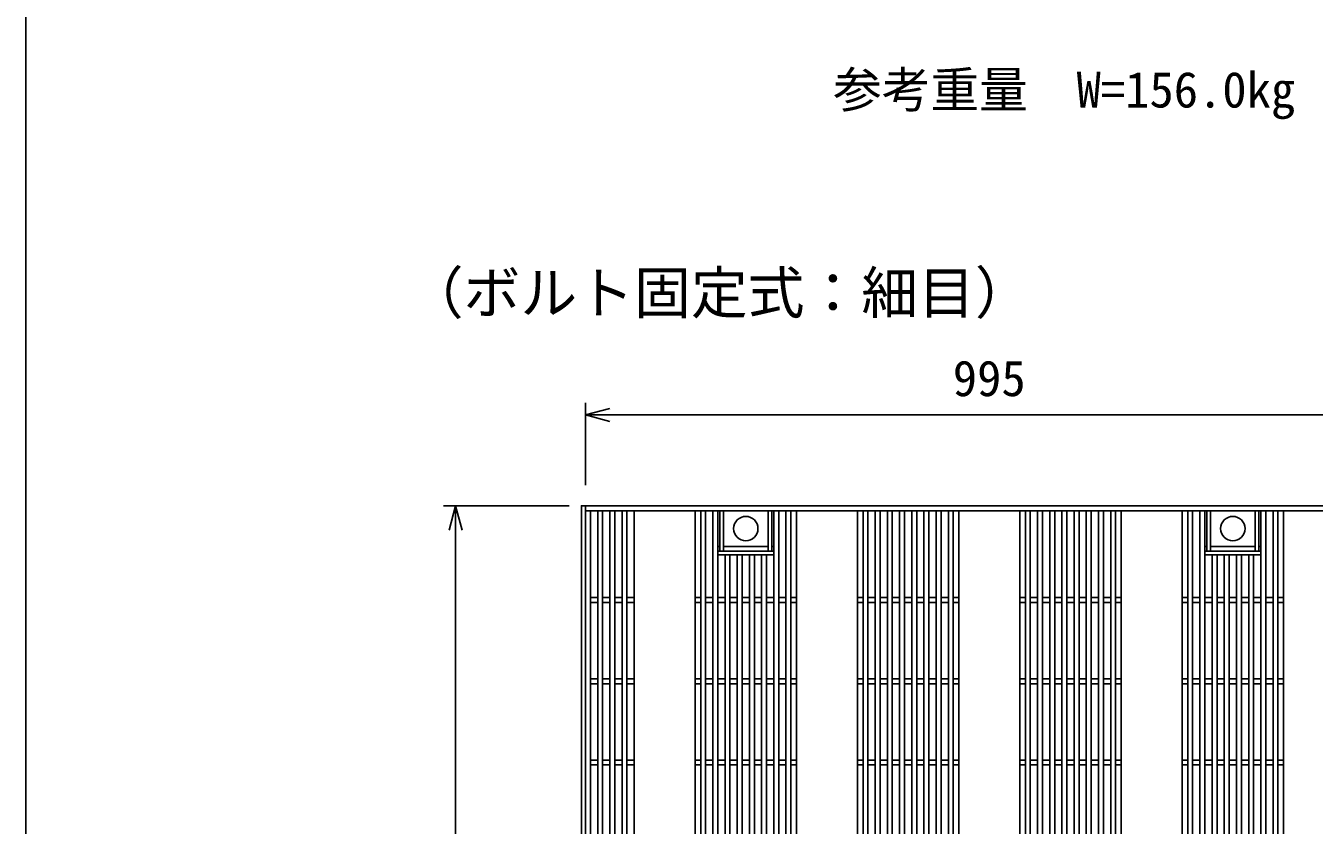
# Model space of a CAD drawing. Units: millimetres, scale not verified. Extents: x -16800 to 16800, y -5940 to 5940.
# Drawn here: x -5080 to -3492, y 1511 to 2495 of the extents above; entities that cross this region are included whole.
import ezdxf
from ezdxf.enums import TextEntityAlignment as Align

# ---------------------------------------------------------------- set-up
doc = ezdxf.new("R2010")
doc.units = ezdxf.units.MM
doc.header["$LTSCALE"] = 20
for name, color, linetype, lineweight in [('0-0_DIM', 7, 'Continuous', 25), ('0-2_HATCH', 6, 'Continuous', 25), ('0-6_TXT', 7, 'Continuous', 25)]:
    doc.layers.add(name, color=color, linetype=linetype, lineweight=lineweight)
doc.styles.add('ＭＳ ゴシック', font='')
doc.styles.get('ＭＳ ゴシック').set_extended_font_data('MS Gothic')

msp = doc.modelspace()

# ---------------------------------------------------------------- linework, layer by layer
at = {"layer": '0-0_DIM'}
for p, q in [((-4390.13, 1929.2), (-4390.13, 2030.78)), ((-3395.13, 2015.78), (-4390.13, 2015.78)), ((-4410.13, 1903.97), (-4565.13, 1903.97)), ((-4550.13, 1903.97), (-4550.13, 771.97))]:
    msp.add_line(p, q, dxfattribs=at)
for points in [[(-4360.13, 2007.74), (-4390.13, 2015.78), (-4360.13, 2023.82)], [(-4558.17, 1873.97), (-4550.13, 1903.97), (-4542.09, 1873.97)]]:
    msp.add_lwpolyline(points, dxfattribs=at)
at = {"layer": '0-2_HATCH'}
for p, q in [((-4390.13, 1903.97), (-4390.13, 771.97)), ((-3395.13, 1897.97), (-4390.13, 1897.97)), ((-4384.13, 1897.97), (-4384.13, 777.97)), ((-4375.13, 1897.97), (-4375.13, 777.97)), ((-4369.13, 1897.97), (-4369.13, 777.97)), ((-4360.13, 1897.97), (-4360.13, 777.97)), ((-4354.13, 1897.97), (-4354.13, 777.97)), ((-4345.13, 1897.97), (-4345.13, 777.97)), ((-4339.13, 1897.97), (-4339.13, 777.97)), ((-4330.13, 1897.97), (-4330.13, 777.97)), ((-4255.13, 1897.97), (-4255.13, 777.97)), ((-4248.13, 1897.97), (-4248.13, 777.97)), ((-4242.13, 1897.97), (-4242.13, 777.97)), ((-4233.13, 1897.97), (-4233.13, 777.97)), ((-4227.13, 1897.97), (-4227.13, 777.97)), ((-4224.63, 1847.97), (-4224.63, 1897.97)), ((-4220.13, 1847.97), (-4220.13, 1897.97)), ((-4165.13, 1847.97), (-4165.13, 1897.97)), ((-4160.63, 1847.97), (-4160.63, 1897.97)), ((-4158.13, 1897.97), (-4158.13, 777.97)), ((-4152.13, 1897.97), (-4152.13, 777.97)), ((-4143.13, 1897.97), (-4143.13, 777.97)), ((-4137.13, 1897.97), (-4137.13, 777.97)), ((-4130.13, 1897.97), (-4130.13, 777.97)), ((-4055.13, 1897.97), (-4055.13, 777.97)), ((-4048.13, 1897.97), (-4048.13, 777.97)), ((-4042.13, 1897.97), (-4042.13, 777.97)), ((-4033.13, 1897.97), (-4033.13, 777.97)), ((-4027.13, 1897.97), (-4027.13, 777.97)), ((-4018.13, 1897.97), (-4018.13, 777.97)), ((-4012.13, 1897.97), (-4012.13, 777.97)), ((-4003.13, 1897.97), (-4003.13, 777.97)), ((-3997.13, 1897.97), (-3997.13, 777.97)), ((-3988.13, 1897.97), (-3988.13, 777.97)), ((-3982.13, 1897.97), (-3982.13, 777.97)), ((-3973.13, 1897.97), (-3973.13, 777.97)), ((-3967.13, 1897.97), (-3967.13, 777.97)), ((-3958.13, 1897.97), (-3958.13, 777.97)), ((-3952.13, 1897.97), (-3952.13, 777.97)), ((-3943.13, 1897.97), (-3943.13, 777.97)), ((-3937.13, 1897.97), (-3937.13, 777.97)), ((-3930.13, 1897.97), (-3930.13, 777.97)), ((-3855.13, 1897.97), (-3855.13, 777.97)), ((-3848.13, 1897.97), (-3848.13, 777.97)), ((-3842.13, 1897.97), (-3842.13, 777.97)), ((-3833.13, 1897.97), (-3833.13, 777.97)), ((-3827.13, 1897.97), (-3827.13, 777.97)), ((-3818.13, 1897.97), (-3818.13, 777.97)), ((-3812.13, 1897.97), (-3812.13, 777.97)), ((-3803.13, 1897.97), (-3803.13, 777.97)), ((-3797.13, 1897.97), (-3797.13, 777.97)), ((-3788.13, 1897.97), (-3788.13, 777.97)), ((-3782.13, 1897.97), (-3782.13, 777.97)), ((-3773.13, 1897.97), (-3773.13, 777.97)), ((-3767.13, 1897.97), (-3767.13, 777.97)), ((-3758.13, 1897.97), (-3758.13, 777.97)), ((-3752.13, 1897.97), (-3752.13, 777.97)), ((-3743.13, 1897.97), (-3743.13, 777.97)), ((-3737.13, 1897.97), (-3737.13, 777.97)), ((-3730.13, 1897.97), (-3730.13, 777.97)), ((-3655.13, 1897.97), (-3655.13, 777.97)), ((-3648.13, 1897.97), (-3648.13, 777.97)), ((-3642.13, 1897.97), (-3642.13, 777.97)), ((-3633.13, 1897.97), (-3633.13, 777.97)), ((-3627.13, 1897.97), (-3627.13, 777.97)), ((-3624.63, 1847.97), (-3624.63, 1897.97)), ((-3620.13, 1847.97), (-3620.13, 1897.97)), ((-3565.13, 1847.97), (-3565.13, 1897.97)), ((-3560.63, 1847.97), (-3560.63, 1897.97)), ((-3558.13, 1897.97), (-3558.13, 777.97)), ((-3552.13, 1897.97), (-3552.13, 777.97)), ((-3543.13, 1897.97), (-3543.13, 777.97)), ((-3537.13, 1897.97), (-3537.13, 777.97)), ((-3530.13, 1897.97), (-3530.13, 777.97)), ((-4224.63, 1853.97), (-4227.13, 1853.97)), ((-4158.13, 1847.97), (-4227.13, 1847.97)), ((-4158.13, 1843.47), (-4227.13, 1843.47)), ((-4165.13, 1853.97), (-4220.13, 1853.97)), ((-4218.13, 1843.47), (-4218.13, 832.47)), ((-4212.13, 1843.47), (-4212.13, 832.47)), ((-4203.13, 1843.47), (-4203.13, 832.47)), ((-4197.13, 1843.47), (-4197.13, 832.47)), ((-4188.13, 1843.47), (-4188.13, 832.47)), ((-4182.13, 1843.47), (-4182.13, 832.47)), ((-4173.13, 1843.47), (-4173.13, 832.47)), ((-4167.13, 1843.47), (-4167.13, 832.47)), ((-4158.13, 1853.97), (-4160.63, 1853.97)), ((-3624.63, 1853.97), (-3627.13, 1853.97)), ((-3558.13, 1847.97), (-3627.13, 1847.97)), ((-3558.13, 1843.47), (-3627.13, 1843.47)), ((-3565.13, 1853.97), (-3620.13, 1853.97)), ((-3618.13, 1843.47), (-3618.13, 832.47)), ((-3612.13, 1843.47), (-3612.13, 832.47)), ((-3603.13, 1843.47), (-3603.13, 832.47)), ((-3597.13, 1843.47), (-3597.13, 832.47)), ((-3588.13, 1843.47), (-3588.13, 832.47)), ((-3582.13, 1843.47), (-3582.13, 832.47)), ((-3573.13, 1843.47), (-3573.13, 832.47)), ((-3567.13, 1843.47), (-3567.13, 832.47)), ((-3558.13, 1853.97), (-3560.63, 1853.97)), ((-4375.13, 1790.97), (-4384.13, 1790.97)), ((-4375.13, 1784.97), (-4384.13, 1784.97)), ((-4360.13, 1790.97), (-4369.13, 1790.97)), ((-4360.13, 1784.97), (-4369.13, 1784.97)), ((-4345.13, 1790.97), (-4354.13, 1790.97)), ((-4345.13, 1784.97), (-4354.13, 1784.97)), ((-4339.13, 1790.97), (-4330.13, 1790.97)), ((-4339.13, 1784.97), (-4330.13, 1784.97)), ((-4248.13, 1790.97), (-4255.13, 1790.97)), ((-4248.13, 1784.97), (-4255.13, 1784.97)), ((-4233.13, 1790.97), (-4242.13, 1790.97)), ((-4233.13, 1784.97), (-4242.13, 1784.97)), ((-4218.13, 1790.97), (-4227.13, 1790.97)), ((-4218.13, 1784.97), (-4227.13, 1784.97)), ((-4203.13, 1790.97), (-4212.13, 1790.97)), ((-4203.13, 1784.97), (-4212.13, 1784.97)), ((-4188.13, 1790.97), (-4197.13, 1790.97)), ((-4188.13, 1784.97), (-4197.13, 1784.97)), ((-4173.13, 1790.97), (-4182.13, 1790.97)), ((-4173.13, 1784.97), (-4182.13, 1784.97)), ((-4158.13, 1790.97), (-4167.13, 1790.97)), ((-4158.13, 1784.97), (-4167.13, 1784.97)), ((-4143.13, 1790.97), (-4152.13, 1790.97)), ((-4143.13, 1784.97), (-4152.13, 1784.97)), ((-4130.13, 1790.97), (-4137.13, 1790.97)), ((-4130.13, 1784.97), (-4137.13, 1784.97)), ((-4048.13, 1790.97), (-4055.13, 1790.97)), ((-4048.13, 1784.97), (-4055.13, 1784.97)), ((-4033.13, 1790.97), (-4042.13, 1790.97)), ((-4033.13, 1784.97), (-4042.13, 1784.97)), ((-4018.13, 1790.97), (-4027.13, 1790.97)), ((-4018.13, 1784.97), (-4027.13, 1784.97)), ((-4003.13, 1790.97), (-4012.13, 1790.97)), ((-4003.13, 1784.97), (-4012.13, 1784.97)), ((-3988.13, 1790.97), (-3997.13, 1790.97)), ((-3988.13, 1784.97), (-3997.13, 1784.97)), ((-3973.13, 1790.97), (-3982.13, 1790.97)), ((-3973.13, 1784.97), (-3982.13, 1784.97)), ((-3958.13, 1790.97), (-3967.13, 1790.97)), ((-3958.13, 1784.97), (-3967.13, 1784.97)), ((-3943.13, 1790.97), (-3952.13, 1790.97)), ((-3943.13, 1784.97), (-3952.13, 1784.97)), ((-3930.13, 1790.97), (-3937.13, 1790.97)), ((-3930.13, 1784.97), (-3937.13, 1784.97)), ((-3848.13, 1790.97), (-3855.13, 1790.97)), ((-3848.13, 1784.97), (-3855.13, 1784.97)), ((-3833.13, 1790.97), (-3842.13, 1790.97)), ((-3833.13, 1784.97), (-3842.13, 1784.97)), ((-3818.13, 1790.97), (-3827.13, 1790.97)), ((-3818.13, 1784.97), (-3827.13, 1784.97)), ((-3803.13, 1790.97), (-3812.13, 1790.97)), ((-3803.13, 1784.97), (-3812.13, 1784.97)), ((-3788.13, 1790.97), (-3797.13, 1790.97)), ((-3788.13, 1784.97), (-3797.13, 1784.97)), ((-3773.13, 1790.97), (-3782.13, 1790.97)), ((-3773.13, 1784.97), (-3782.13, 1784.97)), ((-3758.13, 1790.97), (-3767.13, 1790.97)), ((-3758.13, 1784.97), (-3767.13, 1784.97)), ((-3743.13, 1790.97), (-3752.13, 1790.97)), ((-3743.13, 1784.97), (-3752.13, 1784.97)), ((-3730.13, 1790.97), (-3737.13, 1790.97)), ((-3730.13, 1784.97), (-3737.13, 1784.97)), ((-3648.13, 1790.97), (-3655.13, 1790.97)), ((-3648.13, 1784.97), (-3655.13, 1784.97)), ((-3633.13, 1790.97), (-3642.13, 1790.97)), ((-3633.13, 1784.97), (-3642.13, 1784.97)), ((-3618.13, 1790.97), (-3627.13, 1790.97)), ((-3618.13, 1784.97), (-3627.13, 1784.97)), ((-3603.13, 1790.97), (-3612.13, 1790.97)), ((-3603.13, 1784.97), (-3612.13, 1784.97)), ((-3588.13, 1790.97), (-3597.13, 1790.97)), ((-3588.13, 1784.97), (-3597.13, 1784.97)), ((-3573.13, 1790.97), (-3582.13, 1790.97)), ((-3573.13, 1784.97), (-3582.13, 1784.97)), ((-3558.13, 1790.97), (-3567.13, 1790.97)), ((-3558.13, 1784.97), (-3567.13, 1784.97)), ((-3543.13, 1790.97), (-3552.13, 1790.97)), ((-3543.13, 1784.97), (-3552.13, 1784.97)), ((-3530.13, 1790.97), (-3537.13, 1790.97)), ((-3530.13, 1784.97), (-3537.13, 1784.97)), ((-4375.13, 1690.97), (-4384.13, 1690.97)), ((-4375.13, 1684.97), (-4384.13, 1684.97)), ((-4360.13, 1690.97), (-4369.13, 1690.97)), ((-4360.13, 1684.97), (-4369.13, 1684.97)), ((-4345.13, 1690.97), (-4354.13, 1690.97)), ((-4345.13, 1684.97), (-4354.13, 1684.97)), ((-4339.13, 1690.97), (-4330.13, 1690.97)), ((-4339.13, 1684.97), (-4330.13, 1684.97)), ((-4248.13, 1690.97), (-4255.13, 1690.97)), ((-4248.13, 1684.97), (-4255.13, 1684.97)), ((-4233.13, 1690.97), (-4242.13, 1690.97)), ((-4233.13, 1684.97), (-4242.13, 1684.97)), ((-4218.13, 1690.97), (-4227.13, 1690.97)), ((-4218.13, 1684.97), (-4227.13, 1684.97)), ((-4203.13, 1690.97), (-4212.13, 1690.97)), ((-4203.13, 1684.97), (-4212.13, 1684.97)), ((-4188.13, 1690.97), (-4197.13, 1690.97)), ((-4188.13, 1684.97), (-4197.13, 1684.97)), ((-4173.13, 1690.97), (-4182.13, 1690.97)), ((-4173.13, 1684.97), (-4182.13, 1684.97)), ((-4158.13, 1690.97), (-4167.13, 1690.97)), ((-4158.13, 1684.97), (-4167.13, 1684.97)), ((-4143.13, 1690.97), (-4152.13, 1690.97)), ((-4143.13, 1684.97), (-4152.13, 1684.97)), ((-4130.13, 1690.97), (-4137.13, 1690.97)), ((-4130.13, 1684.97), (-4137.13, 1684.97)), ((-4048.13, 1690.97), (-4055.13, 1690.97)), ((-4048.13, 1684.97), (-4055.13, 1684.97)), ((-4033.13, 1690.97), (-4042.13, 1690.97)), ((-4033.13, 1684.97), (-4042.13, 1684.97)), ((-4018.13, 1690.97), (-4027.13, 1690.97)), ((-4018.13, 1684.97), (-4027.13, 1684.97)), ((-4003.13, 1690.97), (-4012.13, 1690.97)), ((-4003.13, 1684.97), (-4012.13, 1684.97)), ((-3988.13, 1690.97), (-3997.13, 1690.97)), ((-3988.13, 1684.97), (-3997.13, 1684.97)), ((-3973.13, 1690.97), (-3982.13, 1690.97)), ((-3973.13, 1684.97), (-3982.13, 1684.97)), ((-3958.13, 1690.97), (-3967.13, 1690.97)), ((-3958.13, 1684.97), (-3967.13, 1684.97)), ((-3943.13, 1690.97), (-3952.13, 1690.97)), ((-3943.13, 1684.97), (-3952.13, 1684.97)), ((-3930.13, 1690.97), (-3937.13, 1690.97)), ((-3930.13, 1684.97), (-3937.13, 1684.97)), ((-3848.13, 1690.97), (-3855.13, 1690.97)), ((-3848.13, 1684.97), (-3855.13, 1684.97)), ((-3833.13, 1690.97), (-3842.13, 1690.97)), ((-3833.13, 1684.97), (-3842.13, 1684.97)), ((-3818.13, 1690.97), (-3827.13, 1690.97)), ((-3818.13, 1684.97), (-3827.13, 1684.97)), ((-3803.13, 1690.97), (-3812.13, 1690.97)), ((-3803.13, 1684.97), (-3812.13, 1684.97)), ((-3788.13, 1690.97), (-3797.13, 1690.97)), ((-3788.13, 1684.97), (-3797.13, 1684.97)), ((-3773.13, 1690.97), (-3782.13, 1690.97)), ((-3773.13, 1684.97), (-3782.13, 1684.97)), ((-3758.13, 1690.97), (-3767.13, 1690.97)), ((-3758.13, 1684.97), (-3767.13, 1684.97)), ((-3743.13, 1690.97), (-3752.13, 1690.97)), ((-3743.13, 1684.97), (-3752.13, 1684.97)), ((-3730.13, 1690.97), (-3737.13, 1690.97)), ((-3730.13, 1684.97), (-3737.13, 1684.97)), ((-3648.13, 1690.97), (-3655.13, 1690.97)), ((-3648.13, 1684.97), (-3655.13, 1684.97)), ((-3633.13, 1690.97), (-3642.13, 1690.97)), ((-3633.13, 1684.97), (-3642.13, 1684.97)), ((-3618.13, 1690.97), (-3627.13, 1690.97)), ((-3618.13, 1684.97), (-3627.13, 1684.97)), ((-3603.13, 1690.97), (-3612.13, 1690.97)), ((-3603.13, 1684.97), (-3612.13, 1684.97)), ((-3588.13, 1690.97), (-3597.13, 1690.97)), ((-3588.13, 1684.97), (-3597.13, 1684.97)), ((-3573.13, 1690.97), (-3582.13, 1690.97)), ((-3573.13, 1684.97), (-3582.13, 1684.97)), ((-3558.13, 1690.97), (-3567.13, 1690.97)), ((-3558.13, 1684.97), (-3567.13, 1684.97)), ((-3543.13, 1690.97), (-3552.13, 1690.97)), ((-3543.13, 1684.97), (-3552.13, 1684.97)), ((-3530.13, 1690.97), (-3537.13, 1690.97)), ((-3530.13, 1684.97), (-3537.13, 1684.97)), ((-4375.13, 1590.97), (-4384.13, 1590.97)), ((-4360.13, 1590.97), (-4369.13, 1590.97)), ((-4345.13, 1590.97), (-4354.13, 1590.97)), ((-4339.13, 1590.97), (-4330.13, 1590.97)), ((-4248.13, 1590.97), (-4255.13, 1590.97)), ((-4233.13, 1590.97), (-4242.13, 1590.97)), ((-4218.13, 1590.97), (-4227.13, 1590.97)), ((-4203.13, 1590.97), (-4212.13, 1590.97)), ((-4188.13, 1590.97), (-4197.13, 1590.97)), ((-4173.13, 1590.97), (-4182.13, 1590.97)), ((-4158.13, 1590.97), (-4167.13, 1590.97)), ((-4143.13, 1590.97), (-4152.13, 1590.97)), ((-4130.13, 1590.97), (-4137.13, 1590.97)), ((-4048.13, 1590.97), (-4055.13, 1590.97)), ((-4033.13, 1590.97), (-4042.13, 1590.97)), ((-4018.13, 1590.97), (-4027.13, 1590.97)), ((-4003.13, 1590.97), (-4012.13, 1590.97)), ((-3988.13, 1590.97), (-3997.13, 1590.97)), ((-3973.13, 1590.97), (-3982.13, 1590.97)), ((-3958.13, 1590.97), (-3967.13, 1590.97)), ((-3943.13, 1590.97), (-3952.13, 1590.97)), ((-3930.13, 1590.97), (-3937.13, 1590.97)), ((-3848.13, 1590.97), (-3855.13, 1590.97)), ((-3833.13, 1590.97), (-3842.13, 1590.97)), ((-3818.13, 1590.97), (-3827.13, 1590.97)), ((-3803.13, 1590.97), (-3812.13, 1590.97)), ((-3788.13, 1590.97), (-3797.13, 1590.97)), ((-3773.13, 1590.97), (-3782.13, 1590.97)), ((-3758.13, 1590.97), (-3767.13, 1590.97)), ((-3743.13, 1590.97), (-3752.13, 1590.97)), ((-3730.13, 1590.97), (-3737.13, 1590.97)), ((-3648.13, 1590.97), (-3655.13, 1590.97)), ((-3633.13, 1590.97), (-3642.13, 1590.97)), ((-3618.13, 1590.97), (-3627.13, 1590.97)), ((-3603.13, 1590.97), (-3612.13, 1590.97)), ((-3588.13, 1590.97), (-3597.13, 1590.97)), ((-3573.13, 1590.97), (-3582.13, 1590.97)), ((-3558.13, 1590.97), (-3567.13, 1590.97)), ((-3543.13, 1590.97), (-3552.13, 1590.97)), ((-3530.13, 1590.97), (-3537.13, 1590.97)), ((-4375.13, 1584.97), (-4384.13, 1584.97)), ((-4360.13, 1584.97), (-4369.13, 1584.97)), ((-4345.13, 1584.97), (-4354.13, 1584.97)), ((-4339.13, 1584.97), (-4330.13, 1584.97)), ((-4248.13, 1584.97), (-4255.13, 1584.97)), ((-4233.13, 1584.97), (-4242.13, 1584.97)), ((-4218.13, 1584.97), (-4227.13, 1584.97)), ((-4203.13, 1584.97), (-4212.13, 1584.97)), ((-4188.13, 1584.97), (-4197.13, 1584.97)), ((-4173.13, 1584.97), (-4182.13, 1584.97)), ((-4158.13, 1584.97), (-4167.13, 1584.97)), ((-4143.13, 1584.97), (-4152.13, 1584.97)), ((-4130.13, 1584.97), (-4137.13, 1584.97)), ((-4048.13, 1584.97), (-4055.13, 1584.97)), ((-4033.13, 1584.97), (-4042.13, 1584.97)), ((-4018.13, 1584.97), (-4027.13, 1584.97)), ((-4003.13, 1584.97), (-4012.13, 1584.97)), ((-3988.13, 1584.97), (-3997.13, 1584.97)), ((-3973.13, 1584.97), (-3982.13, 1584.97)), ((-3958.13, 1584.97), (-3967.13, 1584.97)), ((-3943.13, 1584.97), (-3952.13, 1584.97)), ((-3930.13, 1584.97), (-3937.13, 1584.97)), ((-3848.13, 1584.97), (-3855.13, 1584.97)), ((-3833.13, 1584.97), (-3842.13, 1584.97)), ((-3818.13, 1584.97), (-3827.13, 1584.97)), ((-3803.13, 1584.97), (-3812.13, 1584.97)), ((-3788.13, 1584.97), (-3797.13, 1584.97)), ((-3773.13, 1584.97), (-3782.13, 1584.97)), ((-3758.13, 1584.97), (-3767.13, 1584.97)), ((-3743.13, 1584.97), (-3752.13, 1584.97)), ((-3730.13, 1584.97), (-3737.13, 1584.97)), ((-3648.13, 1584.97), (-3655.13, 1584.97)), ((-3633.13, 1584.97), (-3642.13, 1584.97)), ((-3618.13, 1584.97), (-3627.13, 1584.97)), ((-3603.13, 1584.97), (-3612.13, 1584.97)), ((-3588.13, 1584.97), (-3597.13, 1584.97)), ((-3573.13, 1584.97), (-3582.13, 1584.97)), ((-3558.13, 1584.97), (-3567.13, 1584.97)), ((-3543.13, 1584.97), (-3552.13, 1584.97)), ((-3530.13, 1584.97), (-3537.13, 1584.97))]:
    msp.add_line(p, q, dxfattribs=at)
msp.add_lwpolyline([(-3390.13, 1903.97), (-4395.13, 1903.97), (-4395.13, 771.97), (-4390.13, 771.97)], dxfattribs=at)
for centre in [(-4192.63, 1875.97), (-3592.63, 1875.97)]:
    msp.add_circle(centre, 15, dxfattribs=at)
at = {"layer": '0-6_TXT'}
msp.add_lwpolyline([(-5079.71, 508.19), (-2579.71, 508.19), (-2579.71, 4408.19), (-5079.71, 4408.19)], close=True, dxfattribs=at)

# ---------------------------------------------------------------- texts
at = {"layer": '0-0_DIM', "style": 'ＭＳ ゴシック'}
for s, height, p in [('参考重量\u3000W=156.0kg', 43.99, (-4085.14, 2381.04)), ('（ボルト固定式：細目）', 51.32, (-4610.35, 2125.26)), ('995', 43.99, (-3937.63, 2025.78))]:
    msp.add_text(s, height=height, dxfattribs=at).set_placement(p, align=Align.BOTTOM_LEFT)

doc.saveas('drawing.dxf')
